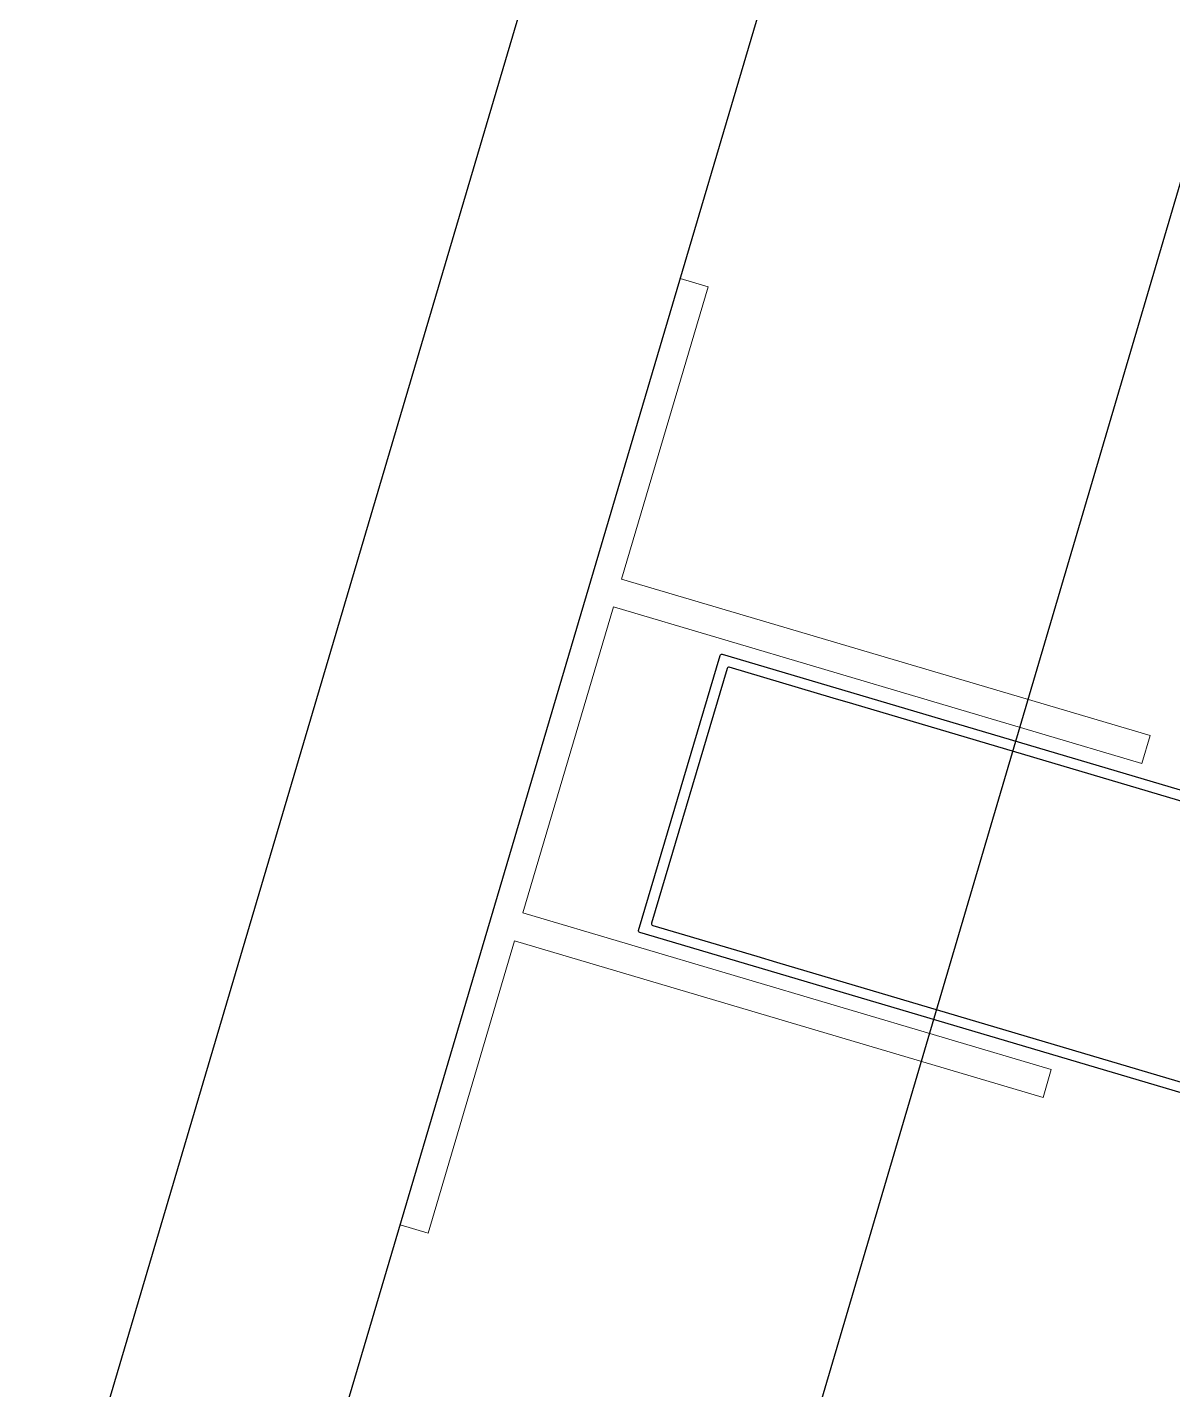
# Model space of a CAD drawing. Header units: millimetres. Extents: x 62878 to 70819, y -67946 to -61850.
# Drawn here: x 67545.75 to 67565.49, y -66991.54 to -66968.07 of the extents above; entities that cross this region are included whole.
import ezdxf

# ---------------------------------------------------------------- set-up
doc = ezdxf.new("R2010")
doc.units = ezdxf.units.MM
for name, color, linetype, lineweight in [('Dog_dos_yeni', 63, 'Continuous', 5), ('DOGRAMA', 171, 'Continuous', 0), ('DUV.ALÇ.-yeni', 20, 'Continuous', 25)]:
    doc.layers.add(name, color=color, linetype=linetype, lineweight=lineweight)
doc.layers.add('ÇATI K', color=254, linetype='Continuous')

msp = doc.modelspace()

# ---------------------------------------------------------------- linework, layer by layer
msp.add_lwpolyline([(68896.021, -63031.435), (69030.259, -63071.184), (69185.279, -62547.653), (68892.999, -62461.107, 1.044368), (68063.198, -62298.73, 0.204375), (63106.96, -62494.783, 0.353953), (62932.94, -62997.825), (63753.185, -65779.598), (64154.954, -67142.153), (65336.723, -66792.622), (65336.7, -66829.112), (65270.535, -66829.071, 0.626789), (65270.199, -67369.071), (65531.845, -67369.234, 0.926242), (66130.088, -67369.606), (66391.733, -67369.769, 0.626743), (66392.069, -66829.769), (66326.147, -66829.728), (66326.17, -66793.238), (67506.156, -67144.128), (68467.025, -63899.086), (68625.204, -63946.037), (68896.024, -63031.423)], format="xyb")
at = {"layer": 'Dog_dos_yeni'}
msp.add_lwpolyline([(67552.179, -66988.698), (67557.006, -66972.397), (67557.485, -66972.539), (67555.995, -66977.573), (67565.104, -66980.271), (67564.962, -66980.75), (67555.853, -66978.053), (67554.291, -66983.326), (67563.4, -66986.024), (67563.258, -66986.503), (67554.149, -66983.806), (67552.659, -66988.84), (67552.179, -66988.698)], close=True, dxfattribs=at)
at = {"layer": 'DOGRAMA', "lineweight": -2}
msp.add_lwpolyline([(66522.144, -66852.653), (67506.156, -67144.128), (68892.83, -62461.057)], dxfattribs=at)
at = {"layer": 'DOGRAMA', "lineweight": -2, "ltscale": 0.5}
msp.add_lwpolyline([(67566.415, -66986.656), (67556.309, -66983.663, -0.414214), (67556.288, -66983.626), (67557.691, -66978.889, -0.414214), (67557.728, -66978.869), (67567.834, -66981.861, -0.414214)], format="xyb", dxfattribs=at)
msp.add_lwpolyline([(67559.978, -66979.723), (67559.643, -66979.623), (67557.85, -66979.092, 0.414214), (67557.812, -66979.113), (67556.512, -66983.504, 0.414214), (67556.532, -66983.542), (67558.325, -66984.072), (67558.661, -66984.172), (67565.891, -66986.313, 0.414214), (67565.928, -66986.292), (67567.228, -66981.901, 0.414214), (67567.208, -66981.864)], format="xyb", close=True, dxfattribs=at)
at = {"layer": 'DUV.ALÇ.-yeni', "ltscale": 5}
msp.add_line((67507.291, -67126.39), (67658.913, -66614.261), dxfattribs=at)
at = {"layer": 'ÇATI K', "color": 0}
msp.add_line((67736.638, -66390.566), (67512.594, -67150.633), dxfattribs=at)

doc.saveas('drawing.dxf')
